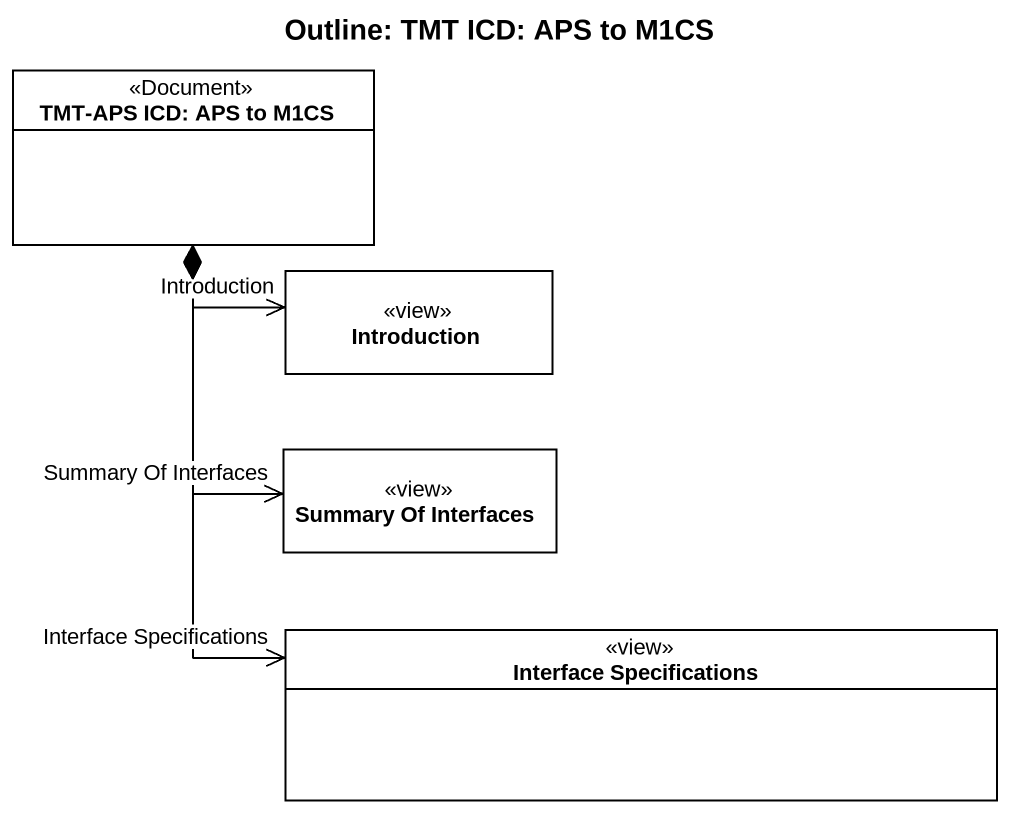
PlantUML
@startuml
title Outline: TMT ICD: APS to M1CS
hide circle
hide empty members
class "TMT-APS ICD: APS to M1CS" as TMT_APS_ICD_APS_to_M1CS <<Document>>
class Introduction <<view>>
class "Summary Of Interfaces" as Summary_Of_Interfaces <<view>>
class "Interface Specifications" as Interface_Specifications <<view>>
TMT_APS_ICD_APS_to_M1CS *--> "Introduction" Introduction
TMT_APS_ICD_APS_to_M1CS *--> "Summary Of Interfaces" Summary_Of_Interfaces
TMT_APS_ICD_APS_to_M1CS *--> "Interface Specifications" Interface_Specifications
@enduml
